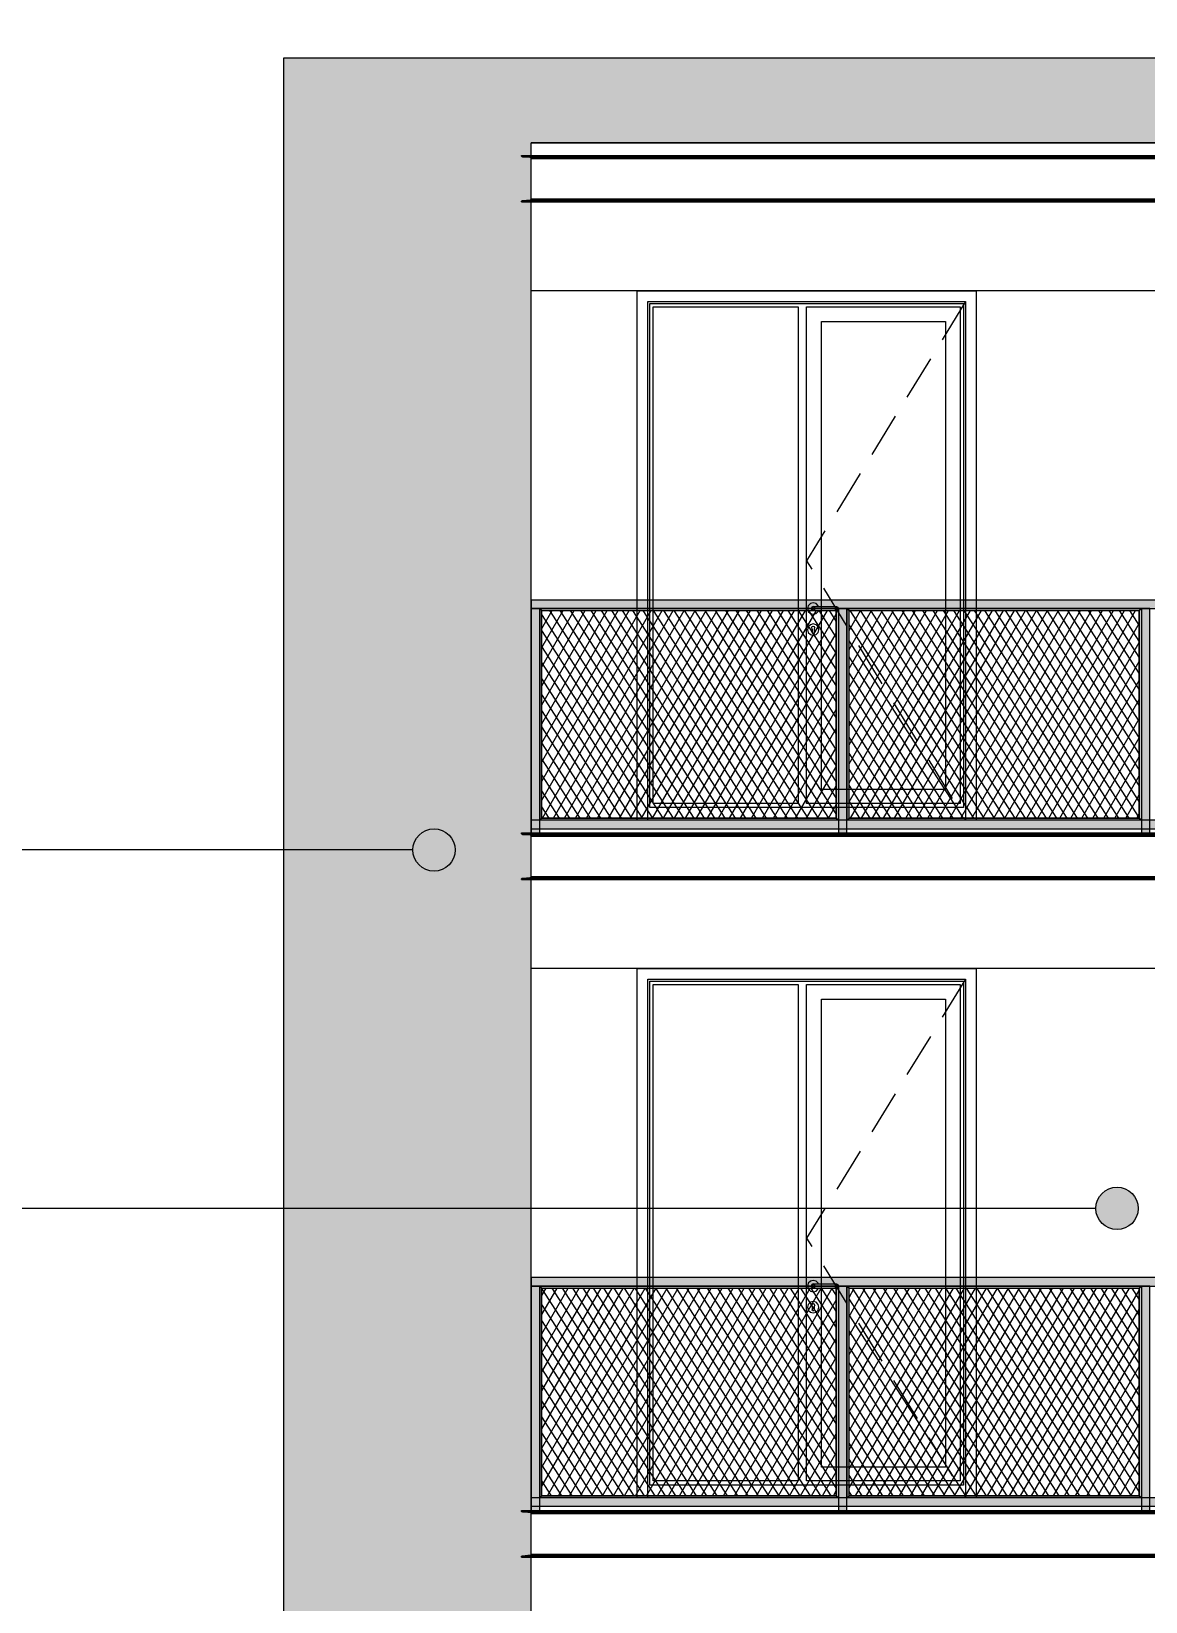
# Model space of a CAD drawing. Header units: millimetres. Extents: x 476244520 to 476657119, y 4620824743 to 4621446928.
# Drawn here: x 476538269 to 476543529, y 4621078656 to 4621086071 of the extents above; entities that cross this region are included whole.
import ezdxf

# ---------------------------------------------------------------- set-up
doc = ezdxf.new("R2010")
doc.units = ezdxf.units.MM
doc.header["$MEASUREMENT"] = 0
doc.linetypes.add('Hidden Line', pattern=[317.5, 211.666667, -105.833333])
for name, color, linetype, lineweight in [('2D Drafting - General_Pen_No__30_Pen_No__9_Pen_No__9_Pen_No__253', 252, 'Continuous', 0), ('2D Drafting - General_Pen_No__30_Pen_No__9_Pen_No__9_Pen_No__7', 7, 'Continuous', 0), ('2D Drafting - General_Pen_No__7_Pen_No__7', 7, 'Continuous', 0), ('New_2D Drafting - General_Pen_No__30_Pen_No__9_Pen_No__9_Pen_No__255', 255, 'Continuous', 0), ('New_2D Drafting - General_Pen_No__30_Pen_No__9_Pen_No__9_Pen_No__7', 7, 'Continuous', 0), ('New_2D Drafting - General_Pen_No__4', 7, 'Continuous', 0), ('New_2D Drafting - General_Pen_No__7', 7, 'Continuous', 0), ('New_Structural - Bearing_Pen_No__250', 7, 'Continuous', 0), ('Structural - Bearing_Pen_No__250', 7, 'Continuous', 0), ('zoma_Pen_No__1', 1, 'Continuous', 0), ('zoma_Pen_No__5_Pen_No__142', 142, 'Continuous', 0)]:
    doc.layers.add(name, color=color, linetype=linetype, lineweight=lineweight)
doc.layers.add('zoma', color=7, linetype='Continuous')
doc.layers.add('zoma_Pen_No__5', color=7, linetype='Continuous')
doc.styles.add('GENERATED_STYLE_2', font='arial.ttf')
doc.dimstyles.new('GENERATED_STYLE__3', dxfattribs={"dimtxt": 300, "dimasz": 152, "dimexe": 0.18, "dimexo": 3, "dimgap": 0.09, "dimtad": 1, "dimtih": 1, "dimtoh": 1, "dimlfac": 0.001, "dimzin": 0, "dimdsep": 46, "dimtxsty": 'GENERATED_STYLE_2', "dimblk": 'ARROWHEAD_2', "dimblk1": 'ARROWHEAD_2', "dimblk2": 'ARROWHEAD_2', "dimcen": 0.09, "dimclrd": 1, "dimclre": 1, "dimclrt": 1, "dimadec": 0, "dimazin": 0, "dimtfac": 1, "dimtdec": 4, "dimtmove": 0, "dimatfit": 3, "dimfxl": 1, "dimtolj": 1, "dimtzin": 0, "dimarcsym": 0})
pattern_1 = [(60, (476844527.15, 4621385791.044), (-38.971143, 22.5), []), (122.833095, (476844527.15, 4621385791.044), (36.8060797, 18.75), [])]

# ---------------------------------------------------------------- blocks, each defined once
blk = doc.blocks.new('Line_12', base_point=(476540170.1, 4621082205.3))
at = {"layer": 'zoma_Pen_No__5_Pen_No__142', "linetype": 'Continuous', "lineweight": 0}
blk.add_hatch(color=142, dxfattribs=at).paths.add_polyline_path([(476540070.1, 4621082205.3), (476540077.7, 4621082167), (476540099.4, 4621082134.6), (476540131.8, 4621082112.9), (476540170.1, 4621082105.3), (476540208.3, 4621082112.9), (476540240.8, 4621082134.6), (476540262.5, 4621082167), (476540270.1, 4621082205.3), (476540262.5, 4621082243.6), (476540240.8, 4621082276), (476540208.3, 4621082297.7), (476540170.1, 4621082305.3), (476540131.8, 4621082297.7), (476540099.4, 4621082276), (476540077.7, 4621082243.6)])
at = {"layer": 'zoma_Pen_No__5_Pen_No__142', "color": 142, "linetype": 'Continuous', "lineweight": 0}
blk.add_line((476540070.1, 4621082205.3), (476530280.6, 4621082205.3), dxfattribs=at)
blk.add_circle((476540170.1, 4621082205.3), 100, dxfattribs=at)
blk = doc.blocks.new('Line_14', base_point=(476543394.2, 4621080512.5))
at = {"layer": 'zoma_Pen_No__5_Pen_No__142', "linetype": 'Continuous', "lineweight": 0}
blk.add_hatch(color=142, dxfattribs=at).paths.add_polyline_path([(476543294.2, 4621080512.5), (476543301.8, 4621080474.2), (476543323.5, 4621080441.8), (476543355.9, 4621080420.1), (476543394.2, 4621080412.5), (476543432.5, 4621080420.1), (476543464.9, 4621080441.8), (476543486.6, 4621080474.2), (476543494.2, 4621080512.5), (476543486.6, 4621080550.8), (476543464.9, 4621080583.2), (476543432.5, 4621080604.9), (476543394.2, 4621080612.5), (476543355.9, 4621080604.9), (476543323.5, 4621080583.2), (476543301.8, 4621080550.8)])
at = {"layer": 'zoma_Pen_No__5_Pen_No__142', "color": 142, "linetype": 'Continuous', "lineweight": 0}
blk.add_line((476543294.2, 4621080512.5), (476530057.6, 4621080512.5), dxfattribs=at)
blk.add_circle((476543394.2, 4621080512.5), 100, dxfattribs=at)
blk = doc.blocks.new('*D838', base_point=(476844527.1, 4621385791))
at = {"layer": 'zoma_Pen_No__1', "color": 1, "linetype": 'Continuous', "lineweight": 0, "transparency": 16777216}
for p, q in [((476533588.3, 4621078293.7), (476533588.3, 4621078593.7)), ((476539529.2, 4621078293.7), (476539529.2, 4621078593.7)), ((476533646, 4621078543.7), (476533530.5, 4621078343.7)), ((476539471.5, 4621078343.7), (476539586.9, 4621078543.7)), ((476533490.5, 4621078443.7), (476533588.3, 4621078443.7)), ((476533588.3, 4621078443.7), (476539529.2, 4621078443.7)), ((476539529.2, 4621078443.7), (476539627, 4621078443.7))]:
    blk.add_line(p, q, dxfattribs=at)
at = {"layer": 'zoma_Pen_No__1', "color": 1, "lineweight": 0, "transparency": 16777216, "insert": (476536060.9, 4621078503.7), "char_height": 300, "attachment_point": 7, "style": 'GENERATED_STYLE_2'}
blk.add_mtext('\\A1;{\\pql;\\fArial CYR|b0|i0|c204|p34;13.11}', dxfattribs=at)
blk = doc.blocks.new('ARROWHEAD_2')
at = {"color": 0, "linetype": 'Continuous', "lineweight": 0}
for p, q in [((-0.378, -0.655), (0.378, 0.655)), ((0, 0), (-1, 0))]:
    blk.add_line(p, q, dxfattribs=at)

msp = doc.modelspace()

# ---------------------------------------------------------------- hatches: boundary and pattern name
at = {"layer": '2D Drafting - General_Pen_No__30_Pen_No__9_Pen_No__9_Pen_No__253', "linetype": 'Continuous', "lineweight": 0}
h = msp.add_hatch(dxfattribs=at)
h.set_pattern_fill('BRICK___RUNNING_BOND', color=252, style=0, pattern_type=2)
h.set_pattern_definition([(0, (476584677.18, 4621075479.1), (0, 66.64), []), (90, (476584677.18, 4621075479.1), (-244.8, 0), [66.64, -66.64]), (90, (476584799.58, 4621075545.74), (-244.8, 0), [66.64, -66.64])])
h.paths.add_polyline_path([(476539459.138, 4621072645.531), (476540629.005, 4621072645.531), (476540629.014, 4621075245.539), (476540629.014, 4621076667.176), (476540629.014, 4621084845.531), (476540629.014, 4621085057.885), (476540629.014, 4621085545.532), (476546429.014, 4621085545.532), (476546429.014, 4621072645.531), (476553686.976, 4621072645.531), (476553729.155, 4621072645.531), (476553729.155, 4621075945.533), (476553729.155, 4621078445.544), (476553729.155, 4621079070.057), (476553729.155, 4621085545.544), (476557529.011, 4621085545.544), (476557529.011, 4621075245.549), (476556929.206, 4621075245.549), (476556929.206, 4621070445.499), (476563929.127, 4621070445.499), (476563929.127, 4621075251.999), (476563329.323, 4621075251.999), (476563329.323, 4621085545.544), (476567129.179, 4621085545.544), (476567129.179, 4621072645.445), (476569940.806, 4621072645.445), (476569940.806, 4621072645.531), (476570829.494, 4621072645.531), (476572429.494, 4621072645.531), (476574429.014, 4621072645.531), (476574429.014, 4621085545.532), (476580229.014, 4621085545.532), (476580229.014, 4621072645.531), (476581399.049, 4621072645.531), (476581399.049, 4621085945.125), (476580317.511, 4621085945.125), (476574428.978, 4621085945.125), (476553729.155, 4621085945.125), (476546829.014, 4621085945.125), (476539459.138, 4621085945.125)])
h.paths.add_polyline_path([(476546829.014, 4621082345.544), (476546829.014, 4621084845.531), (476553329.014, 4621084845.531), (476553329.014, 4621082345.544)], flags=0)
h.paths.add_polyline_path([(476546829.014, 4621075945.533), (476546829.014, 4621078445.544), (476553329.014, 4621078445.544), (476553329.014, 4621075945.533)], flags=0)
h.paths.add_polyline_path([(476546829.014, 4621079145.544), (476546829.014, 4621081645.544), (476553329.014, 4621081645.544), (476553329.014, 4621079145.544)], flags=0)
h.paths.add_polyline_path([(476549474.939, 4621072745.581), (476549479.055, 4621072745.581), (476549479.055, 4621075245.581), (476547879.055, 4621075245.582), (476547879.055, 4621072745.581)], flags=0)
h.paths.add_polyline_path([(476559629.231, 4621083245.531), (476559629.231, 4621084845.531), (476558029.231, 4621084845.531), (476558029.231, 4621083245.531)], flags=0)
h.paths.add_polyline_path([(476559629.231, 4621073645.531), (476559629.231, 4621075245.531), (476558029.231, 4621075245.531), (476558029.231, 4621073645.531)], flags=0)
h.paths.add_polyline_path([(476558029.236, 4621076845.531), (476559629.236, 4621076845.531), (476559629.236, 4621078445.531), (476558029.236, 4621078445.531)], flags=0)
h.paths.add_polyline_path([(476559629.236, 4621080045.531), (476559629.236, 4621081645.531), (476558029.236, 4621081645.531), (476558029.236, 4621080045.531)], flags=0)
h.paths.add_polyline_path([(476559629.014, 4621071445.531), (476559629.014, 4621072045.531), (476558029.442, 4621072045.531), (476558029.442, 4621071445.531)], flags=0)
h.paths.add_polyline_path([(476561228.792, 4621078445.531), (476561228.792, 4621076845.531), (476562828.792, 4621076845.531), (476562828.792, 4621078445.531)], flags=0)
h.paths.add_polyline_path([(476561228.792, 4621080045.531), (476562828.792, 4621080045.531), (476562828.792, 4621081645.531), (476561228.792, 4621081645.531)], flags=0)
h.paths.add_polyline_path([(476561228.797, 4621084845.531), (476561228.797, 4621083245.531), (476562828.797, 4621083245.531), (476562828.797, 4621084845.531)], flags=0)
h.paths.add_polyline_path([(476562828.369, 4621071445.531), (476562828.369, 4621072045.531), (476561228.797, 4621072045.531), (476561228.797, 4621071445.531)], flags=0)
h.paths.add_polyline_path([(476561228.797, 4621073645.531), (476562828.797, 4621073645.531), (476562828.797, 4621075245.531), (476561228.797, 4621075245.531)], flags=0)
h.paths.add_polyline_path([(476568178.997, 4621081645.582), (476568178.997, 4621079145.581), (476569778.997, 4621079145.581), (476569778.997, 4621081645.581)], flags=0)
h.paths.add_polyline_path([(476569778.997, 4621075945.581), (476569778.997, 4621078445.581), (476568178.997, 4621078445.582), (476568178.997, 4621075945.581)], flags=0)
h.paths.add_polyline_path([(476568178.997, 4621082345.581), (476569778.997, 4621082345.581), (476569778.997, 4621084845.581), (476568178.997, 4621084845.582)], flags=0)
h.paths.add_polyline_path([(476571779.011, 4621084845.581), (476571779.011, 4621082345.581), (476573379.011, 4621082345.581), (476573379.011, 4621084845.582)], flags=0)
h.paths.add_polyline_path([(476571779.011, 4621081645.581), (476571779.011, 4621079145.581), (476573379.011, 4621079145.581), (476573379.011, 4621081645.582)], flags=0)
h.paths.add_polyline_path([(476571779.011, 4621075245.581), (476571779.011, 4621072745.581), (476571783.128, 4621072745.581), (476573379.011, 4621072745.581), (476573379.011, 4621075245.582)], flags=0)
h.paths.add_polyline_path([(476571779.011, 4621075945.581), (476573379.011, 4621075945.581), (476573379.011, 4621078445.582), (476571779.011, 4621078445.581)], flags=0)
at = {"layer": 'New_2D Drafting - General_Pen_No__30_Pen_No__9_Pen_No__9_Pen_No__255', "linetype": 'Continuous', "lineweight": 0}
for points in [[(476540629.014, 4621083385.535), (476540629.014, 4621083345.535), (476546429.014, 4621083345.535), (476546429.014, 4621083385.535)], [(476540629.014, 4621082285.541), (476540669.014, 4621082285.541), (476540669.014, 4621083345.535), (476540629.014, 4621083345.535)], [(476540669.014, 4621082345.507), (476540679.014, 4621082355.507), (476540679.014, 4621083335.535), (476540669.014, 4621083345.535)], [(476542069.014, 4621083335.535), (476542079.014, 4621083345.535), (476540669.014, 4621083345.535), (476540679.014, 4621083335.535)], [(476542079.014, 4621082345.507), (476542069.014, 4621082355.507), (476542069.014, 4621083335.535), (476542079.014, 4621083345.535)], [(476542079.014, 4621082285.507), (476542119.014, 4621082285.507), (476542119.014, 4621083345.535), (476542079.014, 4621083345.535)], [(476542119.014, 4621082345.533), (476542129.014, 4621082355.533), (476542129.014, 4621083335.561), (476542119.014, 4621083345.561)], [(476543499.014, 4621083335.535), (476543509.014, 4621083345.535), (476542119.014, 4621083345.535), (476542129.014, 4621083335.535)], [(476543509.014, 4621082345.507), (476543499.014, 4621082355.507), (476543499.014, 4621083335.535), (476543509.014, 4621083345.535)], [(476543509.014, 4621082285.507), (476543549.014, 4621082285.507), (476543549.014, 4621083345.535), (476543509.014, 4621083345.535)], [(476540629.014, 4621082345.533), (476540629.014, 4621082305.533), (476546429.014, 4621082305.533), (476546429.014, 4621082345.533)], [(476542069.014, 4621082355.533), (476542079.014, 4621082345.533), (476540669.04, 4621082345.533), (476540679.04, 4621082355.533)], [(476543499.014, 4621082355.507), (476543508.989, 4621082345.533), (476542118.988, 4621082345.533), (476542128.994, 4621082355.539)], [(476540629.014, 4621080185.535), (476540629.014, 4621080145.535), (476546429.014, 4621080145.535), (476546429.014, 4621080185.535)], [(476540629.014, 4621079085.541), (476540669.014, 4621079085.541), (476540669.014, 4621080145.535), (476540629.014, 4621080145.535)], [(476540669.014, 4621079145.507), (476540679.014, 4621079155.507), (476540679.014, 4621080135.535), (476540669.014, 4621080145.535)], [(476542069.014, 4621080135.535), (476542079.014, 4621080145.535), (476540669.014, 4621080145.535), (476540679.014, 4621080135.535)], [(476542079.014, 4621079145.507), (476542069.014, 4621079155.507), (476542069.014, 4621080135.535), (476542079.014, 4621080145.535)], [(476542079.014, 4621079085.507), (476542119.014, 4621079085.507), (476542119.014, 4621080145.535), (476542079.014, 4621080145.535)], [(476542119.014, 4621079145.533), (476542129.014, 4621079155.533), (476542129.014, 4621080135.561), (476542119.014, 4621080145.561)], [(476543499.014, 4621080135.535), (476543509.014, 4621080145.535), (476542119.014, 4621080145.535), (476542129.014, 4621080135.535)], [(476543509.014, 4621079145.507), (476543499.014, 4621079155.507), (476543499.014, 4621080135.535), (476543509.014, 4621080145.535)], [(476543509.014, 4621079085.507), (476543549.014, 4621079085.507), (476543549.014, 4621080145.535), (476543509.014, 4621080145.535)], [(476540629.014, 4621079145.533), (476540629.014, 4621079105.533), (476546429.014, 4621079105.533), (476546429.014, 4621079145.533)], [(476542069.014, 4621079155.533), (476542079.014, 4621079145.533), (476540669.04, 4621079145.533), (476540679.04, 4621079155.533)], [(476543499.014, 4621079155.507), (476543508.989, 4621079145.533), (476542118.988, 4621079145.533), (476542128.994, 4621079155.539)]]:
    msp.add_hatch(color=255, dxfattribs=at).paths.add_polyline_path(points)
at = {"layer": 'New_2D Drafting - General_Pen_No__7', "linetype": 'Continuous', "lineweight": 0}
h = msp.add_hatch(dxfattribs=at)
h.set_pattern_fill('BATT_INSULATION', style=0, pattern_type=2)
h.set_pattern_definition(pattern_1)
h.paths.add_polyline_path([(476540679.014, 4621083335.535), (476542069.014, 4621083335.535), (476542069.014, 4621082355.533), (476540679.014, 4621082355.533)])
h = msp.add_hatch(dxfattribs=at)
h.set_pattern_fill('BATT_INSULATION', style=0, pattern_type=2)
h.set_pattern_definition(pattern_1)
h.paths.add_polyline_path([(476542128.988, 4621083335.535), (476543499.014, 4621083335.535), (476543499.014, 4621082355.507), (476542128.988, 4621082355.507)])
h = msp.add_hatch(dxfattribs=at)
h.set_pattern_fill('BATT_INSULATION', style=0, pattern_type=2)
h.set_pattern_definition(pattern_1)
h.paths.add_polyline_path([(476540679.014, 4621080135.535), (476542069.014, 4621080135.535), (476542069.014, 4621079155.533), (476540679.014, 4621079155.533)])
h = msp.add_hatch(dxfattribs=at)
h.set_pattern_fill('BATT_INSULATION', style=0, pattern_type=2)
h.set_pattern_definition(pattern_1)
h.paths.add_polyline_path([(476542128.988, 4621080135.535), (476543499.014, 4621080135.535), (476543499.014, 4621079155.507), (476542128.988, 4621079155.507)])

# ---------------------------------------------------------------- linework, layer by layer
at = {"layer": '2D Drafting - General_Pen_No__30_Pen_No__9_Pen_No__9_Pen_No__7', "color": 7, "linetype": 'Continuous', "lineweight": 0, "flags": 128}
msp.add_lwpolyline([(476574428.978, 4621085945.125), (476553729.155, 4621085945.125), (476546829.014, 4621085945.125), (476539459.138, 4621085945.125), (476539459.138, 4621072645.531), (476540629.005, 4621072645.531), (476540629.014, 4621075245.539), (476540629.014, 4621076667.176), (476540629.014, 4621084845.531), (476540629.014, 4621085057.885), (476540629.014, 4621085545.532), (476546429.014, 4621085545.532), (476546429.014, 4621072645.531), (476553686.976, 4621072645.531), (476553729.155, 4621072645.531), (476553729.155, 4621075945.533), (476553729.155, 4621078445.544), (476553729.155, 4621079070.057), (476553729.155, 4621085545.544), (476557529.011, 4621085545.544), (476557529.011, 4621075245.549), (476556929.206, 4621075245.549), (476556929.206, 4621070445.499), (476563929.127, 4621070445.499)], dxfattribs=at)
at = {"layer": '2D Drafting - General_Pen_No__7_Pen_No__7', "color": 7, "linetype": 'Continuous', "lineweight": 0, "flags": 128}
for points in [[(476542724.893, 4621082345.538), (476541129.01, 4621082345.543), (476541129.018, 4621084845.544), (476542729.018, 4621084845.538)], [(476542729.018, 4621084845.538), (476542729.01, 4621082345.538), (476542724.893, 4621082345.538)], [(476542724.893, 4621079145.538), (476541129.01, 4621079145.543), (476541129.018, 4621081645.544), (476542729.018, 4621081645.538)], [(476542729.018, 4621081645.538), (476542729.01, 4621079145.538), (476542724.893, 4621079145.538)]]:
    msp.add_lwpolyline(points, dxfattribs=at)
for points in [[(476541179.018, 4621084795.542), (476542679.018, 4621084795.537), (476542679.01, 4621082345.538), (476541179.01, 4621082345.545)], [(476541189.018, 4621084785.542), (476542669.018, 4621084785.537), (476542669.01, 4621082405.54), (476541189.01, 4621082405.545)], [(476541204.018, 4621084770.542), (476541889.018, 4621084770.54), (476541889.01, 4621082425.542), (476541204.01, 4621082425.545)], [(476541929.014, 4621084770.54), (476542654.018, 4621084770.537), (476542654.01, 4621082425.54), (476541929.01, 4621082425.542)], [(476541999.018, 4621084700.539), (476542584.018, 4621084700.537), (476542584.01, 4621082490.54), (476541999.01, 4621082490.542)], [(476541179.018, 4621081595.542), (476542679.018, 4621081595.537), (476542679.01, 4621079145.538), (476541179.01, 4621079145.545)], [(476541189.018, 4621081585.542), (476542669.018, 4621081585.537), (476542669.01, 4621079205.54), (476541189.01, 4621079205.545)], [(476541204.018, 4621081570.542), (476541889.018, 4621081570.54), (476541889.01, 4621079225.542), (476541204.01, 4621079225.545)], [(476541929.014, 4621081570.54), (476542654.018, 4621081570.537), (476542654.01, 4621079225.54), (476541929.01, 4621079225.542)], [(476541999.018, 4621081500.539), (476542584.018, 4621081500.537), (476542584.01, 4621079290.54), (476541999.01, 4621079290.542)]]:
    msp.add_lwpolyline(points, close=True, dxfattribs=at)
at = {"layer": '2D Drafting - General_Pen_No__7_Pen_No__7', "color": 7, "linetype": 'Hidden Line', "lineweight": 0, "flags": 128}
for points in [[(476542679.018, 4621084795.537), (476541929.014, 4621083571.417), (476542678.233, 4621082346.822)], [(476542679.018, 4621081595.537), (476541929.014, 4621080371.417), (476542678.233, 4621079146.822)]]:
    msp.add_lwpolyline(points, dxfattribs=at)
at = {"layer": 'New_2D Drafting - General_Pen_No__30_Pen_No__9_Pen_No__9_Pen_No__7', "color": 7, "linetype": 'Continuous', "lineweight": 0, "flags": 128}
for points in [[(476540629.014, 4621083385.535), (476540629.014, 4621083345.535), (476546429.014, 4621083345.535), (476546429.014, 4621083385.535)], [(476540629.014, 4621082285.541), (476540669.014, 4621082285.541), (476540669.014, 4621083345.535), (476540629.014, 4621083345.535)], [(476540669.014, 4621082345.507), (476540679.014, 4621082355.507), (476540679.014, 4621083335.535), (476540669.014, 4621083345.535)], [(476542069.014, 4621083335.535), (476542079.014, 4621083345.535), (476540669.014, 4621083345.535), (476540679.014, 4621083335.535)], [(476542079.014, 4621082345.507), (476542069.014, 4621082355.507), (476542069.014, 4621083335.535), (476542079.014, 4621083345.535)], [(476542079.014, 4621082285.507), (476542119.014, 4621082285.507), (476542119.014, 4621083345.535), (476542079.014, 4621083345.535)], [(476542119.014, 4621082345.533), (476542129.014, 4621082355.533), (476542129.014, 4621083335.561), (476542119.014, 4621083345.561)], [(476543499.014, 4621083335.535), (476543509.014, 4621083345.535), (476542119.014, 4621083345.535), (476542129.014, 4621083335.535)], [(476543509.014, 4621082345.507), (476543499.014, 4621082355.507), (476543499.014, 4621083335.535), (476543509.014, 4621083345.535)], [(476543509.014, 4621082285.507), (476543549.014, 4621082285.507), (476543549.014, 4621083345.535), (476543509.014, 4621083345.535)], [(476540629.014, 4621082345.533), (476540629.014, 4621082305.533), (476546429.014, 4621082305.533), (476546429.014, 4621082345.533)], [(476542069.014, 4621082355.533), (476542079.014, 4621082345.533), (476540669.04, 4621082345.533), (476540679.04, 4621082355.533)], [(476543499.014, 4621082355.507), (476543508.989, 4621082345.533), (476542118.988, 4621082345.533), (476542128.994, 4621082355.539)], [(476540629.014, 4621080185.535), (476540629.014, 4621080145.535), (476546429.014, 4621080145.535), (476546429.014, 4621080185.535)], [(476540629.014, 4621079085.541), (476540669.014, 4621079085.541), (476540669.014, 4621080145.535), (476540629.014, 4621080145.535)], [(476540669.014, 4621079145.507), (476540679.014, 4621079155.507), (476540679.014, 4621080135.535), (476540669.014, 4621080145.535)], [(476542069.014, 4621080135.535), (476542079.014, 4621080145.535), (476540669.014, 4621080145.535), (476540679.014, 4621080135.535)], [(476542079.014, 4621079145.507), (476542069.014, 4621079155.507), (476542069.014, 4621080135.535), (476542079.014, 4621080145.535)], [(476542079.014, 4621079085.507), (476542119.014, 4621079085.507), (476542119.014, 4621080145.535), (476542079.014, 4621080145.535)], [(476542119.014, 4621079145.533), (476542129.014, 4621079155.533), (476542129.014, 4621080135.561), (476542119.014, 4621080145.561)], [(476543499.014, 4621080135.535), (476543509.014, 4621080145.535), (476542119.014, 4621080145.535), (476542129.014, 4621080135.535)], [(476543509.014, 4621079145.507), (476543499.014, 4621079155.507), (476543499.014, 4621080135.535), (476543509.014, 4621080145.535)], [(476543509.014, 4621079085.507), (476543549.014, 4621079085.507), (476543549.014, 4621080145.535), (476543509.014, 4621080145.535)], [(476540629.014, 4621079145.533), (476540629.014, 4621079105.533), (476546429.014, 4621079105.533), (476546429.014, 4621079145.533)], [(476542069.014, 4621079155.533), (476542079.014, 4621079145.533), (476540669.04, 4621079145.533), (476540679.04, 4621079155.533)], [(476543499.014, 4621079155.507), (476543508.989, 4621079145.533), (476542118.988, 4621079145.533), (476542128.994, 4621079155.539)]]:
    msp.add_lwpolyline(points, close=True, dxfattribs=at)
at = {"layer": 'New_2D Drafting - General_Pen_No__4', "color": 7, "linetype": 'Continuous', "lineweight": 0, "flags": 128}
for points in [[(476540679.014, 4621083335.535), (476542069.014, 4621083335.535), (476542069.014, 4621082355.533), (476540679.014, 4621082355.533)], [(476542128.988, 4621083335.535), (476543499.014, 4621083335.535), (476543499.014, 4621082355.507), (476542128.988, 4621082355.507)], [(476540679.014, 4621080135.535), (476542069.014, 4621080135.535), (476542069.014, 4621079155.533), (476540679.014, 4621079155.533)], [(476542128.988, 4621080135.535), (476543499.014, 4621080135.535), (476543499.014, 4621079155.507), (476542128.988, 4621079155.507)]]:
    msp.add_lwpolyline(points, close=True, dxfattribs=at)
at = {"layer": 'New_Structural - Bearing_Pen_No__250', "color": 7, "linetype": 'Continuous', "lineweight": 0}
for p, q in [((476546429.014, 4621085545.531), (476540629.014, 4621085545.531)), ((476546429.014, 4621084845.531), (476540629.014, 4621084845.531)), ((476541959.904, 4621083372.541), (476541946.404, 4621083368.923)), ((476541973.404, 4621083368.923), (476541959.904, 4621083372.541)), ((476541936.521, 4621083359.041), (476541932.904, 4621083345.541)), ((476541932.904, 4621083345.541), (476541936.521, 4621083332.041)), ((476541946.404, 4621083368.923), (476541936.521, 4621083359.041)), ((476541936.521, 4621083332.041), (476541946.404, 4621083322.158)), ((476541946.404, 4621083322.158), (476541959.904, 4621083318.541)), ((476541952.833, 4621083352.612), (476541949.904, 4621083345.541)), ((476541949.904, 4621083345.541), (476541952.833, 4621083338.47)), ((476541954.385, 4621083352.612), (476541951.626, 4621083345.541)), ((476541951.626, 4621083345.541), (476541954.385, 4621083338.47)), ((476541959.904, 4621083355.541), (476541952.833, 4621083352.612)), ((476541952.833, 4621083338.47), (476541959.904, 4621083335.541)), ((476541959.199, 4621083352.612), (476541957.087, 4621083345.541)), ((476541957.087, 4621083345.541), (476541959.199, 4621083338.47)), ((476541959.904, 4621083355.541), (476541961.045, 4621083355.541)), ((476541959.904, 4621083335.541), (476541961.045, 4621083335.541)), ((476541959.904, 4621083318.541), (476541973.404, 4621083322.158)), ((476541961.045, 4621083355.541), (476541964.297, 4621083355.541)), ((476541961.045, 4621083335.541), (476541964.297, 4621083335.541)), ((476541964.297, 4621083355.541), (476541969.163, 4621083355.541)), ((476541964.297, 4621083335.541), (476541969.163, 4621083335.541)), ((476541966.404, 4621083352.612), (476541965.262, 4621083345.541)), ((476541965.262, 4621083345.541), (476541966.404, 4621083338.469)), ((476541969.163, 4621083355.541), (476541974.904, 4621083355.541)), ((476541969.163, 4621083335.541), (476541974.904, 4621083335.541)), ((476541983.286, 4621083359.04), (476541973.404, 4621083368.923)), ((476541973.404, 4621083322.158), (476541983.286, 4621083332.04)), ((476541974.904, 4621083355.541), (476542054.904, 4621083355.54)), ((476541974.904, 4621083335.541), (476542054.904, 4621083335.54)), ((476541984.224, 4621083355.54), (476541983.286, 4621083359.04)), ((476541983.286, 4621083332.04), (476541984.224, 4621083335.54)), ((476542054.904, 4621083355.54), (476542060.644, 4621083355.54)), ((476542054.904, 4621083335.54), (476542060.644, 4621083335.54)), ((476542060.644, 4621083355.54), (476542065.51, 4621083355.54)), ((476542060.644, 4621083335.54), (476542065.51, 4621083335.54)), ((476542063.403, 4621083352.611), (476542064.546, 4621083345.54)), ((476542064.546, 4621083345.54), (476542063.403, 4621083338.469)), ((476542065.51, 4621083355.54), (476542068.762, 4621083355.54)), ((476542065.51, 4621083335.54), (476542068.762, 4621083335.54)), ((476542068.762, 4621083355.54), (476542069.904, 4621083355.54)), ((476542068.762, 4621083335.54), (476542069.904, 4621083335.54)), ((476542069.904, 4621083355.54), (476542076.975, 4621083352.611)), ((476542076.975, 4621083338.469), (476542069.904, 4621083335.54)), ((476542070.608, 4621083352.611), (476542072.72, 4621083345.54)), ((476542072.72, 4621083345.54), (476542070.608, 4621083338.469)), ((476542075.423, 4621083352.611), (476542078.182, 4621083345.54)), ((476542078.182, 4621083345.54), (476542075.423, 4621083338.469)), ((476542076.975, 4621083352.611), (476542079.904, 4621083345.54)), ((476542079.904, 4621083345.54), (476542076.975, 4621083338.469)), ((476541936.521, 4621083259.041), (476541932.903, 4621083245.541)), ((476541932.903, 4621083245.541), (476541936.521, 4621083232.041)), ((476541946.403, 4621083268.923), (476541936.521, 4621083259.041)), ((476541936.521, 4621083232.041), (476541946.403, 4621083222.158)), ((476541959.903, 4621083272.541), (476541946.403, 4621083268.923)), ((476541946.403, 4621083222.158), (476541959.903, 4621083218.541)), ((476541953.183, 4621083257.18), (476541952.435, 4621083255.233)), ((476541954.903, 4621083249.941), (476541952.435, 4621083255.233)), ((476541953.183, 4621083257.18), (476541954.528, 4621083260.684)), ((476541954.528, 4621083260.684), (476541959.903, 4621083262.966)), ((476541954.903, 4621083248.427), (476541954.903, 4621083249.941)), ((476541954.903, 4621083248.427), (476541954.903, 4621083245.541)), ((476541954.903, 4621083245.541), (476541954.903, 4621083242.654)), ((476541954.903, 4621083242.654), (476541954.903, 4621083236.88)), ((476541954.903, 4621083236.88), (476541954.903, 4621083233.041)), ((476541956.368, 4621083229.505), (476541954.903, 4621083233.041)), ((476541959.903, 4621083228.041), (476541956.368, 4621083229.505)), ((476541973.403, 4621083268.923), (476541959.903, 4621083272.541)), ((476541959.903, 4621083262.966), (476541965.278, 4621083260.684)), ((476541963.439, 4621083229.505), (476541959.903, 4621083228.041)), ((476541959.903, 4621083218.541), (476541973.403, 4621083222.158)), ((476541964.903, 4621083233.041), (476541963.439, 4621083229.505)), ((476541967.371, 4621083255.233), (476541964.903, 4621083249.941)), ((476541964.903, 4621083249.941), (476541964.903, 4621083248.427)), ((476541964.903, 4621083248.427), (476541964.903, 4621083245.541)), ((476541964.903, 4621083245.541), (476541964.903, 4621083242.654)), ((476541964.903, 4621083242.654), (476541964.903, 4621083236.88)), ((476541964.903, 4621083236.88), (476541964.903, 4621083233.041)), ((476541966.624, 4621083257.18), (476541965.278, 4621083260.684)), ((476541966.624, 4621083257.18), (476541967.371, 4621083255.233)), ((476541983.286, 4621083259.04), (476541973.403, 4621083268.923)), ((476541973.403, 4621083222.158), (476541983.286, 4621083232.04)), ((476541986.903, 4621083245.54), (476541983.286, 4621083259.04)), ((476541983.286, 4621083232.04), (476541986.903, 4621083245.54)), ((476546429.014, 4621081645.531), (476540629.014, 4621081645.531)), ((476541936.521, 4621080159.041), (476541932.904, 4621080145.541)), ((476541932.904, 4621080145.541), (476541936.521, 4621080132.041)), ((476541946.404, 4621080168.923), (476541936.521, 4621080159.041)), ((476541936.521, 4621080132.041), (476541946.404, 4621080122.158)), ((476541959.904, 4621080172.541), (476541946.404, 4621080168.923)), ((476541946.404, 4621080122.158), (476541959.904, 4621080118.541)), ((476541952.833, 4621080152.612), (476541949.904, 4621080145.541)), ((476541949.904, 4621080145.541), (476541952.833, 4621080138.47)), ((476541954.385, 4621080152.612), (476541951.626, 4621080145.541)), ((476541951.626, 4621080145.541), (476541954.385, 4621080138.47)), ((476541959.904, 4621080155.541), (476541952.833, 4621080152.612)), ((476541952.833, 4621080138.47), (476541959.904, 4621080135.541)), ((476541959.199, 4621080152.612), (476541957.087, 4621080145.541)), ((476541957.087, 4621080145.541), (476541959.199, 4621080138.47)), ((476541973.404, 4621080168.923), (476541959.904, 4621080172.541)), ((476541959.904, 4621080155.541), (476541961.045, 4621080155.541)), ((476541959.904, 4621080135.541), (476541961.045, 4621080135.541)), ((476541959.904, 4621080118.541), (476541973.404, 4621080122.158)), ((476541961.045, 4621080155.541), (476541964.297, 4621080155.541)), ((476541961.045, 4621080135.541), (476541964.297, 4621080135.541)), ((476541964.297, 4621080155.541), (476541969.163, 4621080155.541)), ((476541964.297, 4621080135.541), (476541969.163, 4621080135.541)), ((476541966.404, 4621080152.612), (476541965.262, 4621080145.541)), ((476541965.262, 4621080145.541), (476541966.404, 4621080138.469)), ((476541969.163, 4621080155.541), (476541974.904, 4621080155.541)), ((476541969.163, 4621080135.541), (476541974.904, 4621080135.541)), ((476541983.286, 4621080159.04), (476541973.404, 4621080168.923)), ((476541973.404, 4621080122.158), (476541983.286, 4621080132.04)), ((476541974.904, 4621080155.541), (476542054.904, 4621080155.54)), ((476541974.904, 4621080135.541), (476542054.904, 4621080135.54)), ((476541984.224, 4621080155.54), (476541983.286, 4621080159.04)), ((476541983.286, 4621080132.04), (476541984.224, 4621080135.54)), ((476542054.904, 4621080155.54), (476542060.644, 4621080155.54)), ((476542054.904, 4621080135.54), (476542060.644, 4621080135.54)), ((476542060.644, 4621080155.54), (476542065.51, 4621080155.54)), ((476542060.644, 4621080135.54), (476542065.51, 4621080135.54)), ((476542063.403, 4621080152.611), (476542064.546, 4621080145.54)), ((476542064.546, 4621080145.54), (476542063.403, 4621080138.469)), ((476542065.51, 4621080155.54), (476542068.762, 4621080155.54)), ((476542065.51, 4621080135.54), (476542068.762, 4621080135.54)), ((476542068.762, 4621080155.54), (476542069.904, 4621080155.54)), ((476542068.762, 4621080135.54), (476542069.904, 4621080135.54)), ((476542069.904, 4621080155.54), (476542076.975, 4621080152.611)), ((476542076.975, 4621080138.469), (476542069.904, 4621080135.54)), ((476542070.608, 4621080152.611), (476542072.72, 4621080145.54)), ((476542072.72, 4621080145.54), (476542070.608, 4621080138.469)), ((476542075.423, 4621080152.611), (476542078.182, 4621080145.54)), ((476542078.182, 4621080145.54), (476542075.423, 4621080138.469)), ((476542076.975, 4621080152.611), (476542079.904, 4621080145.54)), ((476542079.904, 4621080145.54), (476542076.975, 4621080138.469)), ((476541936.521, 4621080059.041), (476541932.903, 4621080045.541)), ((476541932.903, 4621080045.541), (476541936.521, 4621080032.041)), ((476541946.403, 4621080068.923), (476541936.521, 4621080059.041)), ((476541959.903, 4621080072.541), (476541946.403, 4621080068.923)), ((476541953.183, 4621080057.18), (476541952.435, 4621080055.233)), ((476541954.903, 4621080049.941), (476541952.435, 4621080055.233)), ((476541953.183, 4621080057.18), (476541954.528, 4621080060.684)), ((476541954.528, 4621080060.684), (476541959.903, 4621080062.966)), ((476541954.903, 4621080048.427), (476541954.903, 4621080049.941)), ((476541954.903, 4621080048.427), (476541954.903, 4621080045.541)), ((476541954.903, 4621080045.541), (476541954.903, 4621080042.654)), ((476541954.903, 4621080042.654), (476541954.903, 4621080036.88)), ((476541954.903, 4621080036.88), (476541954.903, 4621080033.041)), ((476541956.368, 4621080029.505), (476541954.903, 4621080033.041)), ((476541973.403, 4621080068.923), (476541959.903, 4621080072.541)), ((476541959.903, 4621080062.966), (476541965.278, 4621080060.684)), ((476541964.903, 4621080033.041), (476541963.439, 4621080029.505)), ((476541967.371, 4621080055.233), (476541964.903, 4621080049.941)), ((476541964.903, 4621080049.941), (476541964.903, 4621080048.427)), ((476541964.903, 4621080048.427), (476541964.903, 4621080045.541)), ((476541964.903, 4621080045.541), (476541964.903, 4621080042.654)), ((476541964.903, 4621080042.654), (476541964.903, 4621080036.88)), ((476541964.903, 4621080036.88), (476541964.903, 4621080033.041)), ((476541966.624, 4621080057.18), (476541965.278, 4621080060.684)), ((476541966.624, 4621080057.18), (476541967.371, 4621080055.233)), ((476541983.286, 4621080059.04), (476541973.403, 4621080068.923)), ((476541986.903, 4621080045.54), (476541983.286, 4621080059.04)), ((476541983.286, 4621080032.04), (476541986.903, 4621080045.54)), ((476541936.521, 4621080032.041), (476541946.403, 4621080022.158)), ((476541946.403, 4621080022.158), (476541959.903, 4621080018.541)), ((476541959.903, 4621080028.041), (476541956.368, 4621080029.505)), ((476541963.439, 4621080029.505), (476541959.903, 4621080028.041)), ((476541959.903, 4621080018.541), (476541973.403, 4621080022.158)), ((476541973.403, 4621080022.158), (476541983.286, 4621080032.04)), ((476545928.845, 4621079145.531), (476540629.014, 4621079145.531))]:
    msp.add_line(p, q, dxfattribs=at)
at = {"layer": 'Structural - Bearing_Pen_No__250', "color": 7, "linetype": 'Continuous', "lineweight": 0}
for p, q in [((476540582.688, 4621085483.037), (476540582.688, 4621085485.532)), ((476540582.688, 4621085485.532), (476546475.34, 4621085485.532)), ((476540583.088, 4621085481.506), (476540582.688, 4621085483.037)), ((476540582.688, 4621085483.037), (476546475.34, 4621085483.037)), ((476540584.226, 4621085480.208), (476540583.088, 4621085481.506)), ((476540585.929, 4621085479.341), (476540584.226, 4621085480.208)), ((476540587.151, 4621085479.082), (476540585.929, 4621085479.341)), ((476540624.552, 4621085475.092), (476540587.151, 4621085479.082)), ((476540587.151, 4621085479.082), (476546470.878, 4621085479.082)), ((476540625.774, 4621085474.832), (476540624.552, 4621085475.092)), ((476540624.552, 4621085475.092), (476546433.477, 4621085475.092)), ((476540627.477, 4621085473.965), (476540625.774, 4621085474.832)), ((476540628.614, 4621085472.667), (476540627.477, 4621085473.965)), ((476540629.014, 4621085471.137), (476540628.614, 4621085472.667)), ((476540629.014, 4621085279.945), (476540629.014, 4621085471.137)), ((476540629.014, 4621085471.137), (476546429.014, 4621085471.137)), ((476540582.688, 4621085268.027), (476540583.088, 4621085269.557)), ((476540582.688, 4621085265.532), (476540582.688, 4621085268.027)), ((476540582.688, 4621085268.027), (476546475.34, 4621085268.027)), ((476540582.688, 4621085265.532), (476546475.34, 4621085265.532)), ((476540583.088, 4621085269.557), (476540584.226, 4621085270.855)), ((476540584.226, 4621085270.855), (476540585.929, 4621085271.722)), ((476540585.929, 4621085271.722), (476540587.151, 4621085271.982)), ((476540587.151, 4621085271.982), (476540624.552, 4621085275.972)), ((476540587.151, 4621085271.982), (476546470.878, 4621085271.982)), ((476540624.552, 4621085275.972), (476540625.774, 4621085276.231)), ((476540624.552, 4621085275.972), (476546433.477, 4621085275.972)), ((476540625.774, 4621085276.231), (476540627.477, 4621085277.098)), ((476540627.477, 4621085277.098), (476540628.614, 4621085278.396)), ((476540628.614, 4621085278.396), (476540629.014, 4621085279.927)), ((476540629.014, 4621085279.927), (476546429.014, 4621085279.927)), ((476540582.688, 4621082283.037), (476540582.688, 4621082285.532)), ((476540582.688, 4621082285.532), (476546475.34, 4621082285.532)), ((476540583.088, 4621082281.506), (476540582.688, 4621082283.037)), ((476540582.688, 4621082283.037), (476546475.34, 4621082283.037)), ((476540584.226, 4621082280.208), (476540583.088, 4621082281.506)), ((476540585.929, 4621082279.341), (476540584.226, 4621082280.208)), ((476540587.151, 4621082279.082), (476540585.929, 4621082279.341)), ((476540624.552, 4621082275.092), (476540587.151, 4621082279.082)), ((476540587.151, 4621082279.082), (476546470.878, 4621082279.082)), ((476540625.774, 4621082274.832), (476540624.552, 4621082275.092)), ((476540624.552, 4621082275.092), (476546433.477, 4621082275.092)), ((476540627.477, 4621082273.965), (476540625.774, 4621082274.832)), ((476540628.614, 4621082272.667), (476540627.477, 4621082273.965)), ((476540629.014, 4621082271.137), (476540628.614, 4621082272.667)), ((476540629.014, 4621082079.945), (476540629.014, 4621082271.137)), ((476540629.014, 4621082271.137), (476546429.014, 4621082271.137)), ((476540582.688, 4621082068.027), (476540583.088, 4621082069.557)), ((476540582.688, 4621082065.532), (476540582.688, 4621082068.027)), ((476540582.688, 4621082068.027), (476546475.34, 4621082068.027)), ((476540582.688, 4621082065.532), (476546475.34, 4621082065.532)), ((476540583.088, 4621082069.557), (476540584.226, 4621082070.855)), ((476540584.226, 4621082070.855), (476540585.929, 4621082071.722)), ((476540585.929, 4621082071.722), (476540587.151, 4621082071.982)), ((476540587.151, 4621082071.982), (476540624.552, 4621082075.972)), ((476540587.151, 4621082071.982), (476546470.878, 4621082071.982)), ((476540624.552, 4621082075.972), (476540625.774, 4621082076.231)), ((476540624.552, 4621082075.972), (476546433.477, 4621082075.972)), ((476540625.774, 4621082076.231), (476540627.477, 4621082077.098)), ((476540627.477, 4621082077.098), (476540628.614, 4621082078.396)), ((476540628.614, 4621082078.396), (476540629.014, 4621082079.927)), ((476540629.014, 4621082079.927), (476546429.014, 4621082079.927)), ((476540582.688, 4621079083.037), (476540582.688, 4621079085.532)), ((476540582.688, 4621079085.532), (476546475.34, 4621079085.532)), ((476540583.088, 4621079081.506), (476540582.688, 4621079083.037)), ((476540582.688, 4621079083.037), (476546475.34, 4621079083.037)), ((476540584.226, 4621079080.208), (476540583.088, 4621079081.506)), ((476540585.929, 4621079079.341), (476540584.226, 4621079080.208)), ((476540587.151, 4621079079.082), (476540585.929, 4621079079.341)), ((476540624.552, 4621079075.092), (476540587.151, 4621079079.082)), ((476540587.151, 4621079079.082), (476546470.878, 4621079079.082)), ((476540625.774, 4621079074.832), (476540624.552, 4621079075.092)), ((476540624.552, 4621079075.092), (476546433.477, 4621079075.092)), ((476540627.477, 4621079073.965), (476540625.774, 4621079074.832)), ((476540628.614, 4621079072.667), (476540627.477, 4621079073.965)), ((476540629.014, 4621079071.137), (476540628.614, 4621079072.667)), ((476540629.014, 4621078879.945), (476540629.014, 4621079071.137)), ((476540629.014, 4621079071.137), (476546429.014, 4621079071.137)), ((476540582.688, 4621078868.027), (476540583.088, 4621078869.557)), ((476540582.688, 4621078865.532), (476540582.688, 4621078868.027)), ((476540582.688, 4621078868.027), (476546475.34, 4621078868.027)), ((476540582.688, 4621078865.532), (476546475.34, 4621078865.532)), ((476540583.088, 4621078869.557), (476540584.226, 4621078870.855)), ((476540584.226, 4621078870.855), (476540585.929, 4621078871.722)), ((476540585.929, 4621078871.722), (476540587.151, 4621078871.982)), ((476540587.151, 4621078871.982), (476540624.552, 4621078875.972)), ((476540587.151, 4621078871.982), (476546470.878, 4621078871.982)), ((476540624.552, 4621078875.972), (476540625.774, 4621078876.231)), ((476540624.552, 4621078875.972), (476546433.477, 4621078875.972)), ((476540625.774, 4621078876.231), (476540627.477, 4621078877.098)), ((476540627.477, 4621078877.098), (476540628.614, 4621078878.396)), ((476540628.614, 4621078878.396), (476540629.014, 4621078879.927)), ((476540629.014, 4621078879.927), (476546429.014, 4621078879.927))]:
    msp.add_line(p, q, dxfattribs=at)

# ---------------------------------------------------------------- block references
at = {"layer": 'zoma_Pen_No__5', "color": 142, "linetype": 'Continuous', "lineweight": 0}
for name, p in [('Line_12', (476540170.062, 4621082205.293)), ('Line_14', (476543394.197, 4621080512.483))]:
    msp.add_blockref(name, p, dxfattribs=at)

# ---------------------------------------------------------------- dimensions: what is measured, and where the dimension line sits
at = {"layer": 'zoma', "color": 1, "linetype": 'Continuous', "lineweight": 0}
dim = msp.add_linear_dim(base=(476539529.191, 4621078443.695), p1=(476533588.272, 4621091265.017), p2=(476539529.191, 4621079325.282), text='13.11', dimstyle='GENERATED_STYLE__3', dxfattribs=at)
dim.commit()
dim.dimension.update_dxf_attribs({"geometry": '*D838', "text_midpoint": (476536564.904, 4621078653.695), "dimtype": 160})

doc.saveas('drawing.dxf')
